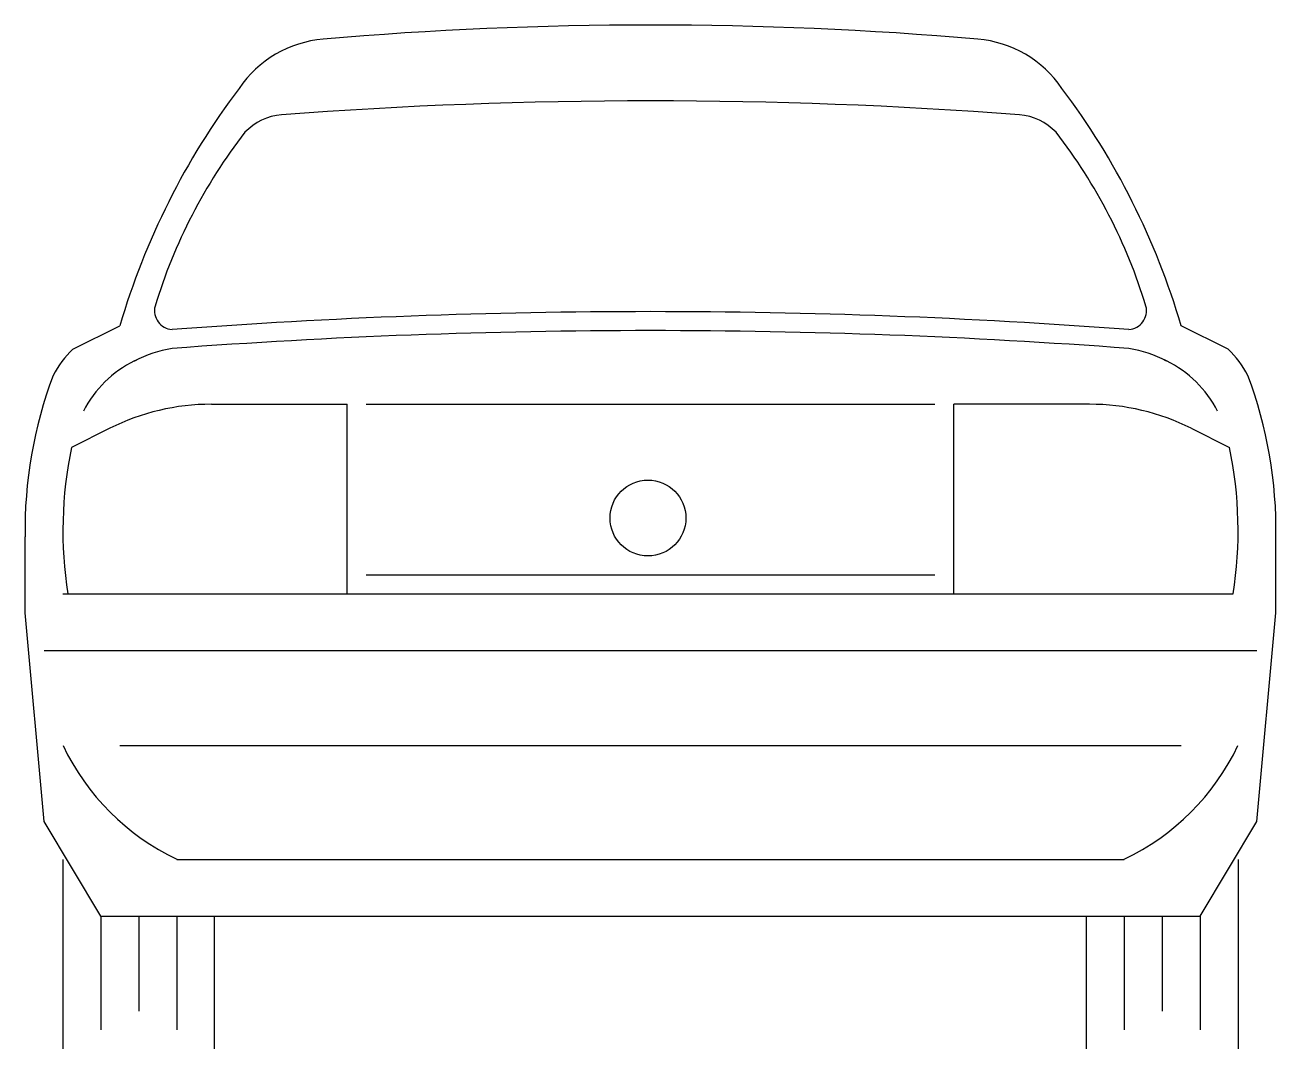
# Model space of a CAD drawing. Header units: millimetres. Extents: x -3256.72 to -3255.13, y 1886.81 to 1888.11.
import ezdxf

# ---------------------------------------------------------------- set-up
doc = ezdxf.new("R2010")
doc.units = ezdxf.units.MM
doc.header["$LTSCALE"] = 10
doc.layers.add('Veículos', color=2, linetype='Continuous')

msp = doc.modelspace()

# ---------------------------------------------------------------- linework, layer by layer
at = {"layer": 'Veículos'}
for p, q in [((-3256.6555, 1887.6984), (-3256.596, 1887.7277)), ((-3255.1925, 1887.6984), (-3255.252, 1887.7277)), ((-3256.5776, 1887.6833), (-3256.5748, 1887.6846)), ((-3255.2704, 1887.6833), (-3255.2732, 1887.6846)), ((-3256.48, 1887.6285), (-3256.308, 1887.6285)), ((-3256.308, 1887.3885), (-3256.308, 1887.6285)), ((-3256.284, 1887.6285), (-3255.564, 1887.6285)), ((-3255.368, 1887.6285), (-3255.54, 1887.6285)), ((-3255.54, 1887.3885), (-3255.54, 1887.6285)), ((-3256.6088, 1887.5981), (-3256.6571, 1887.5739)), ((-3255.2392, 1887.5981), (-3255.1909, 1887.5739)), ((-3256.716, 1887.3645), (-3256.716, 1887.4605)), ((-3255.132, 1887.3645), (-3255.132, 1887.4605)), ((-3256.284, 1887.4125), (-3255.564, 1887.4125)), ((-3256.668, 1887.3885), (-3255.1863, 1887.3885)), ((-3256.692, 1887.1005), (-3256.716, 1887.3645)), ((-3255.156, 1887.1005), (-3255.132, 1887.3645)), ((-3255.156, 1887.3165), (-3256.692, 1887.3165)), ((-3256.596, 1887.1965), (-3255.252, 1887.1965)), ((-3256.62, 1886.9805), (-3256.692, 1887.1005)), ((-3255.228, 1886.9805), (-3255.156, 1887.1005)), ((-3256.668, 1887.0525), (-3256.668, 1886.8125)), ((-3256.524, 1887.0525), (-3255.324, 1887.0525)), ((-3255.18, 1887.0525), (-3255.18, 1886.8125)), ((-3256.62, 1886.9805), (-3255.228, 1886.9805)), ((-3256.62, 1886.9805), (-3256.62, 1886.8365)), ((-3256.572, 1886.9805), (-3256.572, 1886.8605)), ((-3256.524, 1886.9805), (-3256.524, 1886.8365)), ((-3256.476, 1886.8125), (-3256.476, 1886.9805)), ((-3255.372, 1886.8125), (-3255.372, 1886.9805)), ((-3255.324, 1886.9805), (-3255.324, 1886.8365)), ((-3255.276, 1886.9805), (-3255.276, 1886.8605)), ((-3255.228, 1886.9805), (-3255.228, 1886.8365))]:
    msp.add_line(p, q, dxfattribs=at)
msp.add_circle((-3255.9272, 1887.4845), 0.048, dxfattribs=at)
for centre, radius, start, end in [((-3255.924, 1883.2965), 4.812, 85.058, 94.942), ((-3256.3261, 1887.9471), 0.144, 94.942, 145.6713), ((-3255.5219, 1887.9471), 0.144, 34.3287, 85.058), ((-3255.6936, 1887.4628), 0.9405, 143.0366, 163.6427), ((-3256.1544, 1887.4628), 0.9405, 16.3573, 36.9634), ((-3255.924, 1881.8089), 6.2036, 85.68071, 94.31929), ((-3256.3854, 1887.9231), 0.072, 94.6486, 136.4352), ((-3255.4626, 1887.9231), 0.072, 43.5648, 85.3514), ((-3255.899, 1887.5546), 0.6818, 142.177, 163.126), ((-3255.949, 1887.5546), 0.6818, 16.874, 37.823), ((-3256.5281, 1887.747), 0.024, 166.7412, 265.7231), ((-3255.924, 1879.6217), 8.124, 85.72306, 94.27694), ((-3255.3199, 1887.747), 0.024, 274.2769, 13.2588), ((-3255.924, 1879.5977), 8.124, 85.72306, 94.27694), ((-3256.5537, 1887.5966), 0.144, 135, 151.7453), ((-3256.507, 1887.5506), 0.1502, 98.7429, 118.0058), ((-3255.341, 1887.5506), 0.1502, 61.9942, 81.2571), ((-3255.2943, 1887.5966), 0.144, 28.2547, 45), ((-3256.514, 1887.5541), 0.144, 116.1954, 152.8045), ((-3255.334, 1887.5541), 0.144, 27.1955, 63.8046), ((-3256.1586, 1887.4689), 0.5575, 159.4295, 180.864), ((-3255.6894, 1887.4689), 0.5575, 359.136, 20.5705), ((-3256.48, 1887.3405), 0.288, 90, 116.5651), ((-3255.368, 1887.3405), 0.288, 63.4349, 90), ((-3256.1586, 1887.4689), 0.5095, 168.1023, 189.0805), ((-3255.6894, 1887.4689), 0.5095, 350.9195, 11.8977), ((-3256.392, 1887.3285), 0.3059, 205.56, 244.44), ((-3255.456, 1887.3285), 0.3059, 295.56, 334.44)]:
    msp.add_arc(centre, radius, start, end, dxfattribs=at)

doc.saveas('drawing.dxf')
